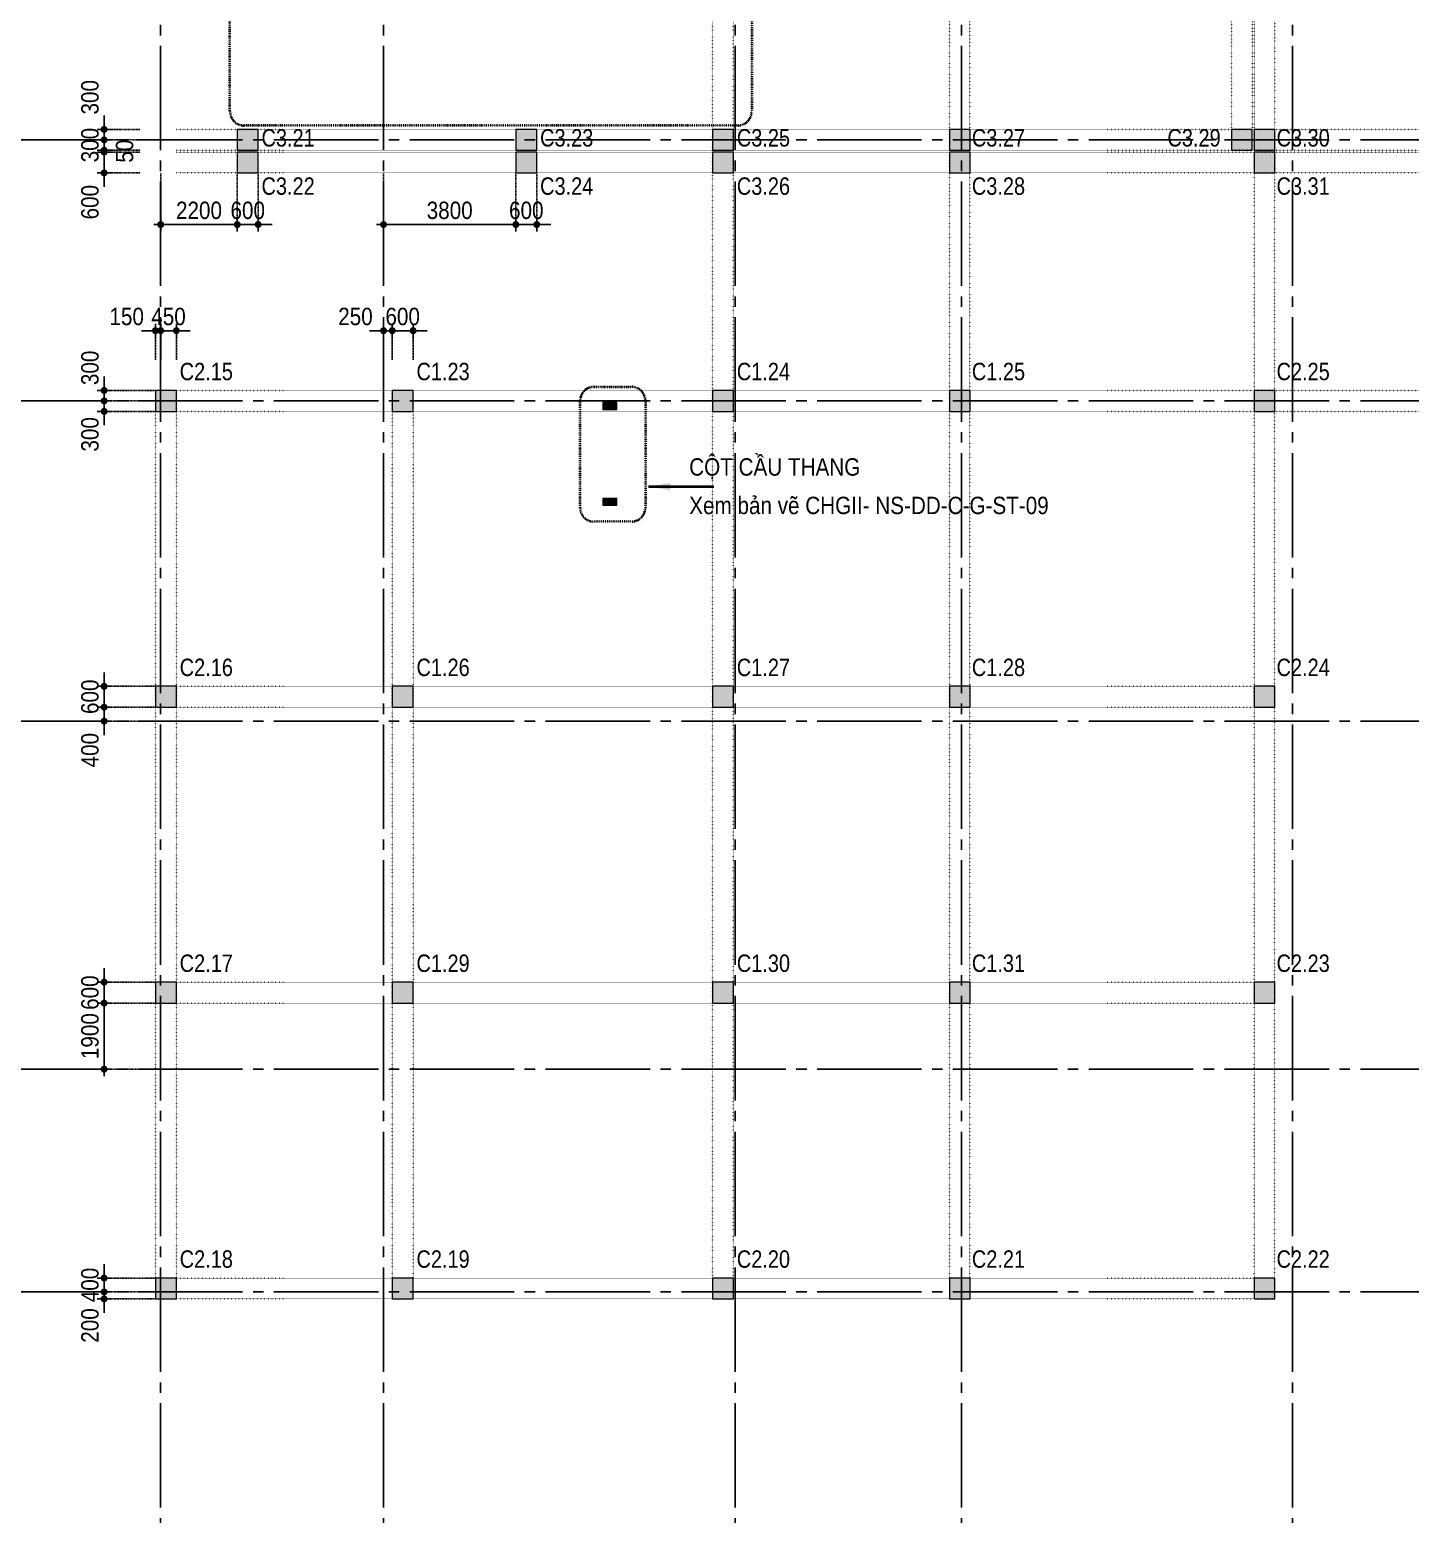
# Model space of a CAD drawing. Header units: millimetres. Extents: x -3973692 to -2843767, y 592734 to 838475.
# Drawn here: x -3714106 to -3674458, y 636043 to 678696 of the extents above; entities that cross this region are included whole.
import ezdxf
from ezdxf.enums import TextEntityAlignment as Align

# ---------------------------------------------------------------- set-up
doc = ezdxf.new("R2010")
doc.units = ezdxf.units.MM
doc.header["$MEASUREMENT"] = 0
doc.header["$PDMODE"] = 3
doc.header["$PDSIZE"] = -20
for name, pattern in [('CHG_XX_Luoi truc$0$MB_Luoi truc$0$Center101', [13, 10, -1, 1, -1]), ('DIVIDE2', [15.875, 6.35, -3.175, 0, -3.175, 0, -3.175]), ('DOT2', [0.125, 0, -0.125]), ('HIDDEN5', [2.8375, 1.25, -1.5875])]:
    doc.linetypes.add(name, pattern=pattern)
doc.layers.get('0').update_dxf_attribs({"lineweight": 9})
doc.layers.get('Defpoints').update_dxf_attribs({"color": 10, "lineweight": 0})
for name, color, linetype, lineweight in [("'S_General_Dim_1", 1, 'Continuous', 18), ("'S_General_Divide_3 Intermediate", 3, 'DIVIDE2', 40), ("'S_General_Text_2_Normal", 2, 'Continuous', 25), ('CHG_XX_Cot_Ham 1$0$Ap0302_PC', 150, 'Continuous', 9), ('CHG_XX_Cot_Ham 1$0$Ap0302_PC @ 1', 150, 'Continuous', 9), ('CHG_XX_Cot_Ham 1$0$Ap0302_PC @ 150 VP1', 150, 'Continuous', 9), ('CHG_XX_Cot_Ham 1$0$Ap0302_PC @ 150 VP2', 150, 'Continuous', 9), ('CHG_XX_Cot_Ham 1$0$Ap0302_PC @ 150 VP3', 150, 'Continuous', 9), ('CHG_XX_Cot_Ham 1$0$Ap0302_PC @ 150 VP4', 150, 'Continuous', 9), ('CHG_XX_Cot_Ham 1$0$Ap0302_PC @ 150 VP5', 150, 'Continuous', 9), ('CHG_XX_Cot_Ham 1$0$Ap0302_PC @ 150 VP6', 150, 'Continuous', 9), ('CHG_XX_Cot_Ham 1$0$Ap0302_PC @ 150 VP7', 150, 'Continuous', 9), ('CHG_XX_Cot_Ham 1$0$Ap0302_PC @ 150 VP8', 150, 'Continuous', 9), ('CHG_XX_Cot_Ham 1$0$Ap0302_PC @ 150 VP9', 150, 'Continuous', 9), ('CHG_XX_Cot_Ham 1$0$Ap0302_PC @ 150 VPModel', 150, 'Continuous', 9), ('CHG_XX_Cot_Ham 1$0$Ap0311_H', 8, 'Continuous', 15), ('CHG_XX_Cot_Ham 1$0$KTV', 47, 'Continuous', 9), ('TEXT', 7, 'Continuous', 15)]:
    doc.layers.add(name, color=color, linetype=linetype, lineweight=lineweight)
for name, color, linetype in [('CHG_XX_Cot_Ham 1$0$mb_cot tang 1-3$0$Concrete Line', 6, 'Continuous'), ('CHG_XX_Luoi truc$0$Grid', 34, 'Continuous'), ('CHG_XX_Luoi truc$0$Grid Line', 251, 'CHG_XX_Luoi truc$0$MB_Luoi truc$0$Center101'), ('dim', 1, 'Continuous')]:
    doc.layers.add(name, color=color, linetype=linetype)
doc.styles.add('arial', font='arial.ttf', dxfattribs={"width": 0.85})
doc.styles.add('CHG_XX_Luoi truc$0$MB_Luoi truc$0$Grid A-F$0$VNI-HelveCB', font='')
doc.styles.add('TTP-HelCon', font='')
doc.styles.get('CHG_XX_Luoi truc$0$MB_Luoi truc$0$Grid A-F$0$VNI-HelveCB').set_extended_font_data('VNI-Helve-Condense', bold=True)
doc.styles.get('TTP-HelCon').set_extended_font_data('VNI-Helve-Condense')
doc.dimstyles.new('200', dxfattribs={"dimscale": 200, "dimtxt": 2.5, "dimasz": 1, "dimexe": 0, "dimexo": 0, "dimgap": 0.75, "dimtad": 1, "dimdec": 0, "dimrnd": 10, "dimzin": 9, "dimdsep": 46, "dimtxsty": 'arial', "dimblk1": 'DIMDOT', "dimblk2": 'DIMDOT', "dimsah": 1, "dimcen": 2, "dimdle": 3, "dimclre": 8, "dimclrt": 2, "dimadec": 0, "dimazin": 0, "dimtfac": 1, "dimtdec": 0, "dimtix": 1, "dimtmove": 2, "dimatfit": 3, "dimldrblk": 'DIMPIJL', "dimfxl": 1, "dimtvp": 1.8, "dimtolj": 1, "dimtzin": 0, "dimarcsym": 0})
doc.dimstyles.new('RHE_50', dxfattribs={"dimscale": 50, "dimtxt": 2.5, "dimasz": 1, "dimexe": 0, "dimexo": 0, "dimgap": 0.75, "dimtad": 1, "dimdec": 0, "dimzin": 9, "dimdsep": 46, "dimtxsty": 'arial', "dimblk1": 'DIMDOT', "dimblk2": 'DIMDOT', "dimsah": 1, "dimcen": 2, "dimdle": 3, "dimclre": 8, "dimclrt": 2, "dimadec": 0, "dimazin": 0, "dimtfac": 1, "dimtdec": 0, "dimtix": 1, "dimtmove": 2, "dimatfit": 3, "dimldrblk": 'DIMPIJL', "dimfxl": 1, "dimtvp": 1.8, "dimtolj": 1, "dimtzin": 0, "dimarcsym": 0})

# ---------------------------------------------------------------- blocks, each defined once
blk = doc.blocks.new('*U2841')
at = {"layer": 'CHG_XX_Luoi truc$0$Grid Line'}
blk.add_line((0, 0), (0, 608), dxfattribs=at)
at = {"layer": 'CHG_XX_Luoi truc$0$Grid', "lineweight": -2, "style": 'CHG_XX_Luoi truc$0$MB_Luoi truc$0$Grid A-F$0$VNI-HelveCB'}
for tag, p in [('GRIDSUB', (0, 617)), ('GRID', (0, -9))]:
    blk.add_attdef(tag, text='', height=5, dxfattribs=at).set_placement(p, align=Align.MIDDLE)
blk = doc.blocks.new('*U2846')
at = {"layer": 'CHG_XX_Luoi truc$0$Grid Line'}
blk.add_line((0, 0), (0, 608), dxfattribs=at)
at = {"layer": 'CHG_XX_Luoi truc$0$Grid', "lineweight": -2, "style": 'CHG_XX_Luoi truc$0$MB_Luoi truc$0$Grid A-F$0$VNI-HelveCB'}
for tag, p in [('GRIDSUB', (0, 617)), ('GRID', (0, -9))]:
    blk.add_attdef(tag, text='', height=5, dxfattribs=at).set_placement(p, align=Align.MIDDLE)
blk = doc.blocks.new('*U2843')
at = {"layer": 'CHG_XX_Luoi truc$0$Grid Line'}
blk.add_line((0, 0), (0, 438), dxfattribs=at)
at = {"layer": 'CHG_XX_Luoi truc$0$Grid', "lineweight": -2, "style": 'CHG_XX_Luoi truc$0$MB_Luoi truc$0$Grid A-F$0$VNI-HelveCB'}
for tag, p in [('GRIDSUB', (0, 447)), ('GRID', (0, -9))]:
    blk.add_attdef(tag, text='', height=5, dxfattribs=at).set_placement(p, align=Align.MIDDLE)
blk = doc.blocks.new('CHG_XX_Luoi truc')
at = {"layer": 'CHG_XX_Luoi truc$0$Grid', "xscale": 300, "yscale": 300, "zscale": 300}
for name, p in [('*U2841', (38150, -12747)), ('*U2841', (44550, -12747)), ('*U2841', (54650, -12747)), ('*U2846', (61150, -12747)), ('*U2841', (70650, -12747))]:
    blk.add_blockref(name, p, dxfattribs=at)
at = {"layer": 'CHG_XX_Luoi truc$0$Grid', "xscale": 300.0000000000013, "yscale": 300.0000000000013, "zscale": 300.0000000000013, "rotation": 90}
for p in [(110703, 65550), (110703, 58050), (110703, 48850), (110703, 38850), (110703, 32450)]:
    blk.add_blockref('*U2843', p, dxfattribs=at)
blk = doc.blocks.new('*U3242')
at = {"layer": 'CHG_XX_Cot_Ham 1$0$Ap0302_PC @ 1'}
h = blk.add_hatch(color=50, dxfattribs=at)
h.dxf.hatch_style = 1
h.paths.add_polyline_path([(-300, -300), (-300, 300), (300, 300), (300, -300)])
at = {"layer": 'CHG_XX_Cot_Ham 1$0$Ap0302_PC @ 150 VP1'}
h = blk.add_hatch(color=50, dxfattribs=at)
h.dxf.hatch_style = 1
h.paths.add_polyline_path([(-300, -300), (-300, 300), (300, 300), (300, -300)])
at = {"layer": 'CHG_XX_Cot_Ham 1$0$Ap0302_PC @ 150 VP2'}
h = blk.add_hatch(color=50, dxfattribs=at)
h.dxf.hatch_style = 1
h.paths.add_polyline_path([(-300, -300), (-300, 300), (300, 300), (300, -300)])
at = {"layer": 'CHG_XX_Cot_Ham 1$0$Ap0302_PC @ 150 VP3'}
h = blk.add_hatch(color=50, dxfattribs=at)
h.dxf.hatch_style = 1
h.paths.add_polyline_path([(-300, -300), (-300, 300), (300, 300), (300, -300)])
at = {"layer": 'CHG_XX_Cot_Ham 1$0$Ap0302_PC @ 150 VP4'}
h = blk.add_hatch(color=50, dxfattribs=at)
h.dxf.hatch_style = 1
h.paths.add_polyline_path([(-300, -300), (-300, 300), (300, 300), (300, -300)])
at = {"layer": 'CHG_XX_Cot_Ham 1$0$Ap0302_PC @ 150 VP5'}
h = blk.add_hatch(color=50, dxfattribs=at)
h.dxf.hatch_style = 1
h.paths.add_polyline_path([(-300, -300), (-300, 300), (300, 300), (300, -300)])
at = {"layer": 'CHG_XX_Cot_Ham 1$0$Ap0302_PC @ 150 VP6'}
h = blk.add_hatch(color=50, dxfattribs=at)
h.dxf.hatch_style = 1
h.paths.add_polyline_path([(-300, -300), (-300, 300), (300, 300), (300, -300)])
at = {"layer": 'CHG_XX_Cot_Ham 1$0$Ap0302_PC @ 150 VP7'}
h = blk.add_hatch(color=50, dxfattribs=at)
h.dxf.hatch_style = 1
h.paths.add_polyline_path([(-300, -300), (-300, 300), (300, 300), (300, -300)])
at = {"layer": 'CHG_XX_Cot_Ham 1$0$Ap0302_PC @ 150 VP8'}
h = blk.add_hatch(color=50, dxfattribs=at)
h.dxf.hatch_style = 1
h.paths.add_polyline_path([(-300, -300), (-300, 300), (300, 300), (300, -300)])
at = {"layer": 'CHG_XX_Cot_Ham 1$0$Ap0302_PC @ 150 VP9'}
h = blk.add_hatch(color=50, dxfattribs=at)
h.dxf.hatch_style = 1
h.paths.add_polyline_path([(-300, -300), (-300, 300), (300, 300), (300, -300)])
at = {"layer": 'CHG_XX_Cot_Ham 1$0$Ap0302_PC @ 150 VPModel'}
h = blk.add_hatch(color=50, dxfattribs=at)
h.dxf.hatch_style = 1
h.paths.add_polyline_path([(-300, -300), (-300, 300), (300, 300), (300, -300)])
blk = doc.blocks.new('CHG_XX_Cot_Ham 1$0$HoBoi_C600x600')
at = {"layer": 'CHG_XX_Cot_Ham 1$0$Ap0302_PC'}
blk.add_lwpolyline([(300, -300), (300, 300), (-300, 300), (-300, -300)], close=True, dxfattribs=at)
blk.add_blockref('*U3242', (0, 0), dxfattribs=at)
blk = doc.blocks.new('CHG_XX_Cot_Ham 1')
at = {"layer": 'CHG_XX_Cot_Ham 1$0$Ap0311_H'}
h = blk.add_hatch(color=256, dxfattribs=at)
h.dxf.hatch_style = 1
h.paths.add_polyline_path([(99639.2, 163400), (-10900, 163400), (-10900, 85450), (-300, 85450), (-300, 84050), (32350, 84050), (32350, -9000), (103575.5, -9000), (106050, -6022), (106050, 158254.3)])
h.paths.add_polyline_path([(99533.7, 163100), (105750, 158110.4), (105750, 90450), (105650, 90450), (105650, 90450), (105750, 90450), (105750, 13850), (105750, 13825.9), (105750, -5913.6), (103434.7, -8700), (93600, -8700), (32650, -8700), (32650, 84350), (0, 84350), (0, 85750), (-10600, 85750), (-10600, 163100), (93600, 163100)], flags=16)
at = {"layer": 'CHG_XX_Cot_Ham 1$0$KTV'}
h = blk.add_hatch(color=256, dxfattribs=at)
h.dxf.hatch_style = 1
h.paths.add_polyline_path([(50848.5, 58000), (50848.5, 57800), (51248.5, 57800), (51248.5, 58000)])
h = blk.add_hatch(color=256, dxfattribs=at)
h.dxf.hatch_style = 1
h.paths.add_polyline_path([(50848.5, 55250), (50848.5, 55050), (51248.5, 55050), (51248.5, 55250)])
for points in [[(50848.5, 58000), (50848.5, 57800), (51248.5, 57800), (51248.5, 58000)], [(50848.5, 55250), (50848.5, 55050), (51248.5, 55050), (51248.5, 55250)]]:
    blk.add_lwpolyline(points, close=True, dxfattribs=at)
at = {"layer": 'CHG_XX_Cot_Ham 1$0$mb_cot tang 1-3$0$Concrete Line'}
for name, p in [('CHG_XX_Luoi truc', (0, 0)), ('CHG_XX_Cot_Ham 1$0$HoBoi_C600x600', (40650, 65550)), ('CHG_XX_Cot_Ham 1$0$HoBoi_C600x600', (48650, 65550)), ('CHG_XX_Cot_Ham 1$0$HoBoi_C600x600', (54300, 65550)), ('CHG_XX_Cot_Ham 1$0$HoBoi_C600x600', (61100, 65550)), ('CHG_XX_Cot_Ham 1$0$HoBoi_C600x600', (69200, 65550)), ('CHG_XX_Cot_Ham 1$0$HoBoi_C600x600', (69850, 65550)), ('CHG_XX_Cot_Ham 1$0$HoBoi_C600x600', (40650, 64900)), ('CHG_XX_Cot_Ham 1$0$HoBoi_C600x600', (48650, 64900)), ('CHG_XX_Cot_Ham 1$0$HoBoi_C600x600', (48650, 64900)), ('CHG_XX_Cot_Ham 1$0$HoBoi_C600x600', (54300, 64900)), ('CHG_XX_Cot_Ham 1$0$HoBoi_C600x600', (54300, 64900)), ('CHG_XX_Cot_Ham 1$0$HoBoi_C600x600', (61100, 64900)), ('CHG_XX_Cot_Ham 1$0$HoBoi_C600x600', (69850, 64900)), ('CHG_XX_Cot_Ham 1$0$HoBoi_C600x600', (38300, 58050)), ('CHG_XX_Cot_Ham 1$0$HoBoi_C600x600', (45100, 58050)), ('CHG_XX_Cot_Ham 1$0$HoBoi_C600x600', (54300, 58050)), ('CHG_XX_Cot_Ham 1$0$HoBoi_C600x600', (61100, 58050)), ('CHG_XX_Cot_Ham 1$0$HoBoi_C600x600', (69850, 58050)), ('CHG_XX_Cot_Ham 1$0$HoBoi_C600x600', (38300, 49550)), ('CHG_XX_Cot_Ham 1$0$HoBoi_C600x600', (45100, 49550)), ('CHG_XX_Cot_Ham 1$0$HoBoi_C600x600', (54300, 49550)), ('CHG_XX_Cot_Ham 1$0$HoBoi_C600x600', (61100, 49550)), ('CHG_XX_Cot_Ham 1$0$HoBoi_C600x600', (69850, 49550)), ('CHG_XX_Cot_Ham 1$0$HoBoi_C600x600', (38300, 41050)), ('CHG_XX_Cot_Ham 1$0$HoBoi_C600x600', (45100, 41050)), ('CHG_XX_Cot_Ham 1$0$HoBoi_C600x600', (54300, 41050)), ('CHG_XX_Cot_Ham 1$0$HoBoi_C600x600', (61100, 41050)), ('CHG_XX_Cot_Ham 1$0$HoBoi_C600x600', (69850, 41050)), ('CHG_XX_Cot_Ham 1$0$HoBoi_C600x600', (38300, 32550)), ('CHG_XX_Cot_Ham 1$0$HoBoi_C600x600', (45100, 32550)), ('CHG_XX_Cot_Ham 1$0$HoBoi_C600x600', (54300, 32550)), ('CHG_XX_Cot_Ham 1$0$HoBoi_C600x600', (61100, 32550)), ('CHG_XX_Cot_Ham 1$0$HoBoi_C600x600', (69850, 32550))]:
    blk.add_blockref(name, p, dxfattribs=at)
blk = doc.blocks.new('PODIUM')
at = {"layer": 'TEXT', "color": 5, "style": 'TTP-HelCon'}
for s, p in [('C3.21', (-36400, -786)), ('C3.23', (-28400, -786)), ('C3.25', (-22750, -786)), ('C3.27', (-16000, -786)), ('C3.29', (-10383, -786)), ('C3.30', (-7250, -786)), ('C3.22', (-36400, -2173)), ('C3.24', (-28400, -2173)), ('C3.26', (-22750, -2173)), ('C3.28', (-16000, -2173)), ('C3.31', (-7250, -2173))]:
    blk.add_text(s, height=500, dxfattribs=at).set_placement(p)
at = {"layer": 'TEXT', "color": 1, "style": 'TTP-HelCon'}
for s, p in [('C2.15', (-38750, -7500)), ('C2.25', (-7250, -7500)), ('C2.16', (-38750, -16000)), ('C2.24', (-7250, -16000)), ('C2.17', (-38750, -24500)), ('C2.23', (-7250, -24500)), ('C2.18', (-38750, -33000)), ('C2.19', (-31950, -33000)), ('C2.20', (-22750, -33000)), ('C2.21', (-16000, -33000)), ('C2.22', (-7250, -33000))]:
    blk.add_text(s, height=500, dxfattribs=at).set_placement(p)
at = {"layer": 'TEXT', "color": 2, "style": 'TTP-HelCon'}
for s, p in [('C1.23', (-31950, -7500)), ('C1.24', (-22750, -7500)), ('C1.25', (-16000, -7500)), ('C1.26', (-31950, -16000)), ('C1.27', (-22750, -16000)), ('C1.28', (-16000, -16000)), ('C1.29', (-31950, -24500)), ('C1.30', (-22750, -24500)), ('C1.31', (-16000, -24500))]:
    blk.add_text(s, height=500, dxfattribs=at).set_placement(p)
blk = doc.blocks.new('DIMDOT')
for p, q in [((1, 0), (-1, 0)), ((0, -1), (0, 1))]:
    blk.add_line(p, q)
at = {"const_width": 0.5}
blk.add_lwpolyline([(-0.25, 0, 1), (0.25, 0, 1)], format="xyb", close=True, dxfattribs=at)
blk = doc.blocks.new('*D2326')
at = {"layer": 'Defpoints', "color": 0, "transparency": 16777216}
for p in [(-3710934, 675831), (-3711969, 675531), (-3710934, 675531)]:
    blk.add_point(p, dxfattribs=at)
at = {"layer": 'dim', "color": 0, "lineweight": -2, "transparency": 16777216}
for p, q in [((-3711969, 676031), (-3711969, 676231)), ((-3711969, 675831), (-3711969, 675531)), ((-3711969, 675331), (-3711969, 675131))]:
    blk.add_line(p, q, dxfattribs=at)
at = {"layer": 'dim', "color": 8, "linetype": 'HIDDEN5', "lineweight": -2, "transparency": 16777216}
for p, q in [((-3710934, 675831), (-3711969, 675831)), ((-3710934, 675531), (-3711969, 675531))]:
    blk.add_line(p, q, dxfattribs=at)
at = {"layer": 'dim', "color": 0, "lineweight": -2, "transparency": 16777216, "xscale": 200, "yscale": 200, "zscale": 200}
for p, rotation in [((-3711969, 675831), 270), ((-3711969, 675531), 90)]:
    blk.add_blockref('DIMDOT', p, dxfattribs=dict(at, rotation=rotation))
at = {"layer": 'dim', "color": 2, "transparency": 16777216, "insert": (-3712374, 676755), "char_height": 500, "attachment_point": 5, "rotation": 90, "style": 'arial'}
blk.add_mtext('\\A1;300', dxfattribs=at)
blk = doc.blocks.new('DIMPIJL')
at = {"linetype": 'ByBlock'}
blk.add_solid([(-2.5, 0.42), (-2.5, -0.42), (0, 0)], dxfattribs=at)
blk = doc.blocks.new('*D2327')
at = {"layer": 'Defpoints', "color": 0, "transparency": 16777216}
for p in [(-3711969, 675231), (-3710934, 675531), (-3710934, 675231)]:
    blk.add_point(p, dxfattribs=at)
at = {"layer": 'dim', "color": 0, "lineweight": -2, "transparency": 16777216}
for p, q in [((-3711969, 675731), (-3711969, 675931)), ((-3711969, 675531), (-3711969, 675231)), ((-3711969, 675031), (-3711969, 674831))]:
    blk.add_line(p, q, dxfattribs=at)
at = {"layer": 'dim', "color": 8, "linetype": 'HIDDEN5', "lineweight": -2, "transparency": 16777216}
for p, q in [((-3710934, 675531), (-3711969, 675531)), ((-3710934, 675231), (-3711969, 675231))]:
    blk.add_line(p, q, dxfattribs=at)
at = {"layer": 'dim', "color": 0, "lineweight": -2, "transparency": 16777216, "xscale": 200, "yscale": 200, "zscale": 200}
for p, rotation in [((-3711969, 675531), 270), ((-3711969, 675231), 90)]:
    blk.add_blockref('DIMDOT', p, dxfattribs=dict(at, rotation=rotation))
at = {"layer": 'dim', "color": 2, "transparency": 16777216, "insert": (-3712374, 675381), "char_height": 500, "attachment_point": 5, "rotation": 90, "style": 'arial'}
blk.add_mtext('\\A1;300', dxfattribs=at)
blk = doc.blocks.new('*D2328')
at = {"layer": 'Defpoints', "color": 0, "transparency": 16777216}
for p in [(-3710934, 675231), (-3711969, 675181), (-3710934, 675181)]:
    blk.add_point(p, dxfattribs=at)
at = {"layer": 'dim', "color": 0, "lineweight": -2, "transparency": 16777216}
for p, q in [((-3711969, 675431), (-3711969, 675631)), ((-3711969, 675231), (-3711969, 675181)), ((-3711969, 674981), (-3711969, 674781))]:
    blk.add_line(p, q, dxfattribs=at)
at = {"layer": 'dim', "color": 8, "linetype": 'HIDDEN5', "lineweight": -2, "transparency": 16777216}
for p, q in [((-3710934, 675231), (-3711969, 675231)), ((-3710934, 675181), (-3711969, 675181))]:
    blk.add_line(p, q, dxfattribs=at)
at = {"layer": 'dim', "color": 0, "lineweight": -2, "transparency": 16777216, "xscale": 200, "yscale": 200, "zscale": 200}
for p, rotation in [((-3711969, 675231), 270), ((-3711969, 675181), 90)]:
    blk.add_blockref('DIMDOT', p, dxfattribs=dict(at, rotation=rotation))
at = {"layer": 'dim', "color": 2, "transparency": 16777216, "insert": (-3711379, 675206), "char_height": 500, "attachment_point": 5, "rotation": 90, "style": 'arial'}
blk.add_mtext('\\A1;50', dxfattribs=at)
blk = doc.blocks.new('*D2329')
at = {"layer": 'Defpoints', "color": 0, "transparency": 16777216}
for p in [(-3710934, 675181), (-3711969, 674581), (-3710934, 674581)]:
    blk.add_point(p, dxfattribs=at)
at = {"layer": 'dim', "color": 0, "lineweight": -2, "transparency": 16777216}
for p, q in [((-3711969, 675381), (-3711969, 675581)), ((-3711969, 675181), (-3711969, 674581)), ((-3711969, 674381), (-3711969, 674181))]:
    blk.add_line(p, q, dxfattribs=at)
at = {"layer": 'dim', "color": 8, "linetype": 'HIDDEN5', "lineweight": -2, "transparency": 16777216}
for p, q in [((-3710934, 675181), (-3711969, 675181)), ((-3710934, 674581), (-3711969, 674581))]:
    blk.add_line(p, q, dxfattribs=at)
at = {"layer": 'dim', "color": 0, "lineweight": -2, "transparency": 16777216, "xscale": 200, "yscale": 200, "zscale": 200}
for p, rotation in [((-3711969, 675181), 270), ((-3711969, 674581), 90)]:
    blk.add_blockref('DIMDOT', p, dxfattribs=dict(at, rotation=rotation))
at = {"layer": 'dim', "color": 2, "transparency": 16777216, "insert": (-3712374, 673741), "char_height": 500, "attachment_point": 5, "rotation": 90, "style": 'arial'}
blk.add_mtext('\\A1;600', dxfattribs=at)
blk = doc.blocks.new('*D2330')
at = {"layer": 'Defpoints', "color": 0, "transparency": 16777216}
for p in [(-3711969, 668031), (-3710495, 668331), (-3710495, 668031)]:
    blk.add_point(p, dxfattribs=at)
at = {"layer": 'dim', "color": 0, "lineweight": -2, "transparency": 16777216}
for p, q in [((-3711969, 668531), (-3711969, 668731)), ((-3711969, 668331), (-3711969, 668031)), ((-3711969, 667831), (-3711969, 667631))]:
    blk.add_line(p, q, dxfattribs=at)
at = {"layer": 'dim', "color": 8, "linetype": 'HIDDEN5', "lineweight": -2, "transparency": 16777216}
for p, q in [((-3710495, 668331), (-3711969, 668331)), ((-3710495, 668031), (-3711969, 668031))]:
    blk.add_line(p, q, dxfattribs=at)
at = {"layer": 'dim', "color": 0, "lineweight": -2, "transparency": 16777216, "xscale": 200, "yscale": 200, "zscale": 200}
for p, rotation in [((-3711969, 668331), 270), ((-3711969, 668031), 90)]:
    blk.add_blockref('DIMDOT', p, dxfattribs=dict(at, rotation=rotation))
at = {"layer": 'dim', "color": 2, "transparency": 16777216, "insert": (-3712374, 668980), "char_height": 500, "attachment_point": 5, "rotation": 90, "style": 'arial'}
blk.add_mtext('\\A1;300', dxfattribs=at)
blk = doc.blocks.new('*D2331')
at = {"layer": 'Defpoints', "color": 0, "transparency": 16777216}
for p in [(-3710495, 668031), (-3711969, 667731), (-3710495, 667731)]:
    blk.add_point(p, dxfattribs=at)
at = {"layer": 'dim', "color": 0, "lineweight": -2, "transparency": 16777216}
for p, q in [((-3711969, 668231), (-3711969, 668431)), ((-3711969, 668031), (-3711969, 667731)), ((-3711969, 667531), (-3711969, 667331))]:
    blk.add_line(p, q, dxfattribs=at)
at = {"layer": 'dim', "color": 8, "linetype": 'HIDDEN5', "lineweight": -2, "transparency": 16777216}
for p, q in [((-3710495, 668031), (-3711969, 668031)), ((-3710495, 667731), (-3711969, 667731))]:
    blk.add_line(p, q, dxfattribs=at)
at = {"layer": 'dim', "color": 0, "lineweight": -2, "transparency": 16777216, "xscale": 200, "yscale": 200, "zscale": 200}
for p, rotation in [((-3711969, 668031), 270), ((-3711969, 667731), 90)]:
    blk.add_blockref('DIMDOT', p, dxfattribs=dict(at, rotation=rotation))
at = {"layer": 'dim', "color": 2, "transparency": 16777216, "insert": (-3712374, 667070), "char_height": 500, "attachment_point": 5, "rotation": 90, "style": 'arial'}
blk.add_mtext('\\A1;300', dxfattribs=at)
blk = doc.blocks.new('*D2332')
at = {"layer": 'Defpoints', "color": 0, "transparency": 16777216}
for p in [(-3710495, 659831), (-3711969, 659231), (-3710495, 659231)]:
    blk.add_point(p, dxfattribs=at)
at = {"layer": 'dim', "color": 0, "lineweight": -2, "transparency": 16777216}
for p, q in [((-3711969, 660031), (-3711969, 660231)), ((-3711969, 659831), (-3711969, 659231)), ((-3711969, 659031), (-3711969, 658831))]:
    blk.add_line(p, q, dxfattribs=at)
at = {"layer": 'dim', "color": 8, "linetype": 'HIDDEN5', "lineweight": -2, "transparency": 16777216}
for p, q in [((-3710495, 659831), (-3711969, 659831)), ((-3710495, 659231), (-3711969, 659231))]:
    blk.add_line(p, q, dxfattribs=at)
at = {"layer": 'dim', "color": 0, "lineweight": -2, "transparency": 16777216, "xscale": 200, "yscale": 200, "zscale": 200}
for p, rotation in [((-3711969, 659831), 270), ((-3711969, 659231), 90)]:
    blk.add_blockref('DIMDOT', p, dxfattribs=dict(at, rotation=rotation))
at = {"layer": 'dim', "color": 2, "transparency": 16777216, "insert": (-3712374, 659531), "char_height": 500, "attachment_point": 5, "rotation": 90, "style": 'arial'}
blk.add_mtext('\\A1;600', dxfattribs=at)
blk = doc.blocks.new('*D2321')
at = {"layer": 'Defpoints', "color": 0, "transparency": 16777216}
for p in [(-3710495, 659231), (-3711969, 658831), (-3710495, 658831)]:
    blk.add_point(p, dxfattribs=at)
at = {"layer": 'dim', "color": 0, "lineweight": -2, "transparency": 16777216}
for p, q in [((-3711969, 659431), (-3711969, 659631)), ((-3711969, 659231), (-3711969, 658831)), ((-3711969, 658631), (-3711969, 658431))]:
    blk.add_line(p, q, dxfattribs=at)
at = {"layer": 'dim', "color": 8, "linetype": 'HIDDEN5', "lineweight": -2, "transparency": 16777216}
for p, q in [((-3710495, 659231), (-3711969, 659231)), ((-3710495, 658831), (-3711969, 658831))]:
    blk.add_line(p, q, dxfattribs=at)
at = {"layer": 'dim', "color": 0, "lineweight": -2, "transparency": 16777216, "xscale": 200, "yscale": 200, "zscale": 200}
for p, rotation in [((-3711969, 659231), 270), ((-3711969, 658831), 90)]:
    blk.add_blockref('DIMDOT', p, dxfattribs=dict(at, rotation=rotation))
at = {"layer": 'dim', "color": 2, "transparency": 16777216, "insert": (-3712374, 657997), "char_height": 500, "attachment_point": 5, "rotation": 90, "style": 'arial'}
blk.add_mtext('\\A1;400', dxfattribs=at)
blk = doc.blocks.new('*D2322')
at = {"layer": 'Defpoints', "color": 0, "transparency": 16777216}
for p in [(-3710495, 651331), (-3711969, 650731), (-3710495, 650731)]:
    blk.add_point(p, dxfattribs=at)
at = {"layer": 'dim', "color": 0, "lineweight": -2, "transparency": 16777216}
for p, q in [((-3711969, 651531), (-3711969, 651731)), ((-3711969, 651331), (-3711969, 650731)), ((-3711969, 650531), (-3711969, 650331))]:
    blk.add_line(p, q, dxfattribs=at)
at = {"layer": 'dim', "color": 8, "linetype": 'HIDDEN5', "lineweight": -2, "transparency": 16777216}
for p, q in [((-3710495, 651331), (-3711969, 651331)), ((-3710495, 650731), (-3711969, 650731))]:
    blk.add_line(p, q, dxfattribs=at)
at = {"layer": 'dim', "color": 0, "lineweight": -2, "transparency": 16777216, "xscale": 200, "yscale": 200, "zscale": 200}
for p, rotation in [((-3711969, 651331), 270), ((-3711969, 650731), 90)]:
    blk.add_blockref('DIMDOT', p, dxfattribs=dict(at, rotation=rotation))
at = {"layer": 'dim', "color": 2, "transparency": 16777216, "insert": (-3712374, 651031), "char_height": 500, "attachment_point": 5, "rotation": 90, "style": 'arial'}
blk.add_mtext('\\A1;600', dxfattribs=at)
blk = doc.blocks.new('*D2323')
at = {"layer": 'Defpoints', "color": 0, "transparency": 16777216}
for p in [(-3710495, 650731), (-3711969, 648831), (-3710594, 648831)]:
    blk.add_point(p, dxfattribs=at)
at = {"layer": 'dim', "color": 8, "linetype": 'HIDDEN5', "lineweight": -2, "transparency": 16777216}
for p, q in [((-3710495, 650731), (-3711969, 650731)), ((-3710594, 648831), (-3711969, 648831))]:
    blk.add_line(p, q, dxfattribs=at)
at = {"layer": 'dim', "color": 0, "lineweight": -2, "transparency": 16777216}
blk.add_line((-3711969, 650531), (-3711969, 649031), dxfattribs=at)
at = {"layer": 'dim', "color": 0, "lineweight": -2, "transparency": 16777216, "xscale": 200, "yscale": 200, "zscale": 200}
for p, rotation in [((-3711969, 650731), 90), ((-3711969, 648831), 270)]:
    blk.add_blockref('DIMDOT', p, dxfattribs=dict(at, rotation=rotation))
at = {"layer": 'dim', "color": 2, "transparency": 16777216, "insert": (-3712374, 649781), "char_height": 500, "attachment_point": 5, "rotation": 90, "style": 'arial'}
blk.add_mtext('\\A1;1900', dxfattribs=at)
blk = doc.blocks.new('*D2324')
at = {"layer": 'Defpoints', "color": 0, "transparency": 16777216}
for p in [(-3710495, 642831), (-3711969, 642431), (-3710495, 642431)]:
    blk.add_point(p, dxfattribs=at)
at = {"layer": 'dim', "color": 0, "lineweight": -2, "transparency": 16777216}
for p, q in [((-3711969, 643031), (-3711969, 643231)), ((-3711969, 642831), (-3711969, 642431)), ((-3711969, 642231), (-3711969, 642031))]:
    blk.add_line(p, q, dxfattribs=at)
at = {"layer": 'dim', "color": 8, "linetype": 'HIDDEN5', "lineweight": -2, "transparency": 16777216}
for p, q in [((-3710495, 642831), (-3711969, 642831)), ((-3710495, 642431), (-3711969, 642431))]:
    blk.add_line(p, q, dxfattribs=at)
at = {"layer": 'dim', "color": 0, "lineweight": -2, "transparency": 16777216, "xscale": 200, "yscale": 200, "zscale": 200}
for p, rotation in [((-3711969, 642831), 270), ((-3711969, 642431), 90)]:
    blk.add_blockref('DIMDOT', p, dxfattribs=dict(at, rotation=rotation))
at = {"layer": 'dim', "color": 2, "transparency": 16777216, "insert": (-3712374, 642631), "char_height": 500, "attachment_point": 5, "rotation": 90, "style": 'arial'}
blk.add_mtext('\\A1;400', dxfattribs=at)
blk = doc.blocks.new('*D2325')
at = {"layer": 'Defpoints', "color": 0, "transparency": 16777216}
for p in [(-3710495, 642431), (-3711969, 642231), (-3710495, 642231)]:
    blk.add_point(p, dxfattribs=at)
at = {"layer": 'dim', "color": 0, "lineweight": -2, "transparency": 16777216}
for p, q in [((-3711969, 642631), (-3711969, 642831)), ((-3711969, 642431), (-3711969, 642231)), ((-3711969, 642031), (-3711969, 641831))]:
    blk.add_line(p, q, dxfattribs=at)
at = {"layer": 'dim', "color": 8, "linetype": 'HIDDEN5', "lineweight": -2, "transparency": 16777216}
for p, q in [((-3710495, 642431), (-3711969, 642431)), ((-3710495, 642231), (-3711969, 642231))]:
    blk.add_line(p, q, dxfattribs=at)
at = {"layer": 'dim', "color": 0, "lineweight": -2, "transparency": 16777216, "xscale": 200, "yscale": 200, "zscale": 200}
for p, rotation in [((-3711969, 642431), 270), ((-3711969, 642231), 90)]:
    blk.add_blockref('DIMDOT', p, dxfattribs=dict(at, rotation=rotation))
at = {"layer": 'dim', "color": 2, "transparency": 16777216, "insert": (-3712374, 641468), "char_height": 500, "attachment_point": 5, "rotation": 90, "style": 'arial'}
blk.add_mtext('\\A1;200', dxfattribs=at)
blk = doc.blocks.new('*D2314')
at = {"layer": 'Defpoints', "color": 0, "transparency": 16777216}
for p in [(-3710345, 670049), (-3710495, 669213), (-3710345, 669213)]:
    blk.add_point(p, dxfattribs=at)
at = {"layer": 'dim', "color": 0, "lineweight": -2, "transparency": 16777216}
for p, q in [((-3710695, 670049), (-3710895, 670049)), ((-3710495, 670049), (-3710345, 670049)), ((-3710145, 670049), (-3709945, 670049))]:
    blk.add_line(p, q, dxfattribs=at)
at = {"layer": 'dim', "color": 8, "linetype": 'HIDDEN5', "lineweight": -2, "transparency": 16777216}
for p, q in [((-3710495, 669213), (-3710495, 670049)), ((-3710345, 669213), (-3710345, 670049))]:
    blk.add_line(p, q, dxfattribs=at)
at = {"layer": 'dim', "color": 0, "lineweight": -2, "transparency": 16777216, "xscale": 200, "yscale": 200, "zscale": 200}
blk.add_blockref('DIMDOT', (-3710495, 670049), dxfattribs=at)
at = {"layer": 'dim', "color": 0, "lineweight": -2, "transparency": 16777216, "xscale": 200, "yscale": 200, "zscale": 200, "rotation": 180}
blk.add_blockref('DIMDOT', (-3710345, 670049), dxfattribs=at)
at = {"layer": 'dim', "color": 2, "transparency": 16777216, "insert": (-3711321, 670454), "char_height": 500, "attachment_point": 5, "style": 'arial'}
blk.add_mtext('\\A1;150', dxfattribs=at)
blk = doc.blocks.new('*D2315')
at = {"layer": 'Defpoints', "color": 0, "transparency": 16777216}
for p in [(-3709895, 670049), (-3710345, 669213), (-3709895, 669213)]:
    blk.add_point(p, dxfattribs=at)
at = {"layer": 'dim', "color": 0, "lineweight": -2, "transparency": 16777216}
for p, q in [((-3710545, 670049), (-3710745, 670049)), ((-3710345, 670049), (-3709895, 670049)), ((-3709695, 670049), (-3709495, 670049))]:
    blk.add_line(p, q, dxfattribs=at)
at = {"layer": 'dim', "color": 8, "linetype": 'HIDDEN5', "lineweight": -2, "transparency": 16777216}
for p, q in [((-3710345, 669213), (-3710345, 670049)), ((-3709895, 669213), (-3709895, 670049))]:
    blk.add_line(p, q, dxfattribs=at)
at = {"layer": 'dim', "color": 0, "lineweight": -2, "transparency": 16777216, "xscale": 200, "yscale": 200, "zscale": 200}
blk.add_blockref('DIMDOT', (-3710345, 670049), dxfattribs=at)
at = {"layer": 'dim', "color": 0, "lineweight": -2, "transparency": 16777216, "xscale": 200, "yscale": 200, "zscale": 200, "rotation": 180}
blk.add_blockref('DIMDOT', (-3709895, 670049), dxfattribs=at)
at = {"layer": 'dim', "color": 2, "transparency": 16777216, "insert": (-3710120, 670454), "char_height": 500, "attachment_point": 5, "style": 'arial'}
blk.add_mtext('\\A1;450', dxfattribs=at)
blk = doc.blocks.new('*D2316')
at = {"layer": 'Defpoints', "color": 0, "transparency": 16777216}
for p in [(-3703695, 670049), (-3703945, 669213), (-3703695, 669213)]:
    blk.add_point(p, dxfattribs=at)
at = {"layer": 'dim', "color": 0, "lineweight": -2, "transparency": 16777216}
for p, q in [((-3704145, 670049), (-3704345, 670049)), ((-3703945, 670049), (-3703695, 670049)), ((-3703495, 670049), (-3703295, 670049))]:
    blk.add_line(p, q, dxfattribs=at)
at = {"layer": 'dim', "color": 8, "linetype": 'HIDDEN5', "lineweight": -2, "transparency": 16777216}
for p, q in [((-3703945, 669213), (-3703945, 670049)), ((-3703695, 669213), (-3703695, 670049))]:
    blk.add_line(p, q, dxfattribs=at)
at = {"layer": 'dim', "color": 0, "lineweight": -2, "transparency": 16777216, "xscale": 200, "yscale": 200, "zscale": 200}
blk.add_blockref('DIMDOT', (-3703945, 670049), dxfattribs=at)
at = {"layer": 'dim', "color": 0, "lineweight": -2, "transparency": 16777216, "xscale": 200, "yscale": 200, "zscale": 200, "rotation": 180}
blk.add_blockref('DIMDOT', (-3703695, 670049), dxfattribs=at)
at = {"layer": 'dim', "color": 2, "transparency": 16777216, "insert": (-3704751, 670454), "char_height": 500, "attachment_point": 5, "style": 'arial'}
blk.add_mtext('\\A1;250', dxfattribs=at)
blk = doc.blocks.new('*D2317')
at = {"layer": 'Defpoints', "color": 0, "transparency": 16777216}
for p in [(-3703095, 670049), (-3703695, 669213), (-3703095, 669213)]:
    blk.add_point(p, dxfattribs=at)
at = {"layer": 'dim', "color": 0, "lineweight": -2, "transparency": 16777216}
for p, q in [((-3703895, 670049), (-3704095, 670049)), ((-3703695, 670049), (-3703095, 670049)), ((-3702895, 670049), (-3702695, 670049))]:
    blk.add_line(p, q, dxfattribs=at)
at = {"layer": 'dim', "color": 8, "linetype": 'HIDDEN5', "lineweight": -2, "transparency": 16777216}
for p, q in [((-3703695, 669213), (-3703695, 670049)), ((-3703095, 669213), (-3703095, 670049))]:
    blk.add_line(p, q, dxfattribs=at)
at = {"layer": 'dim', "color": 0, "lineweight": -2, "transparency": 16777216, "xscale": 200, "yscale": 200, "zscale": 200}
blk.add_blockref('DIMDOT', (-3703695, 670049), dxfattribs=at)
at = {"layer": 'dim', "color": 0, "lineweight": -2, "transparency": 16777216, "xscale": 200, "yscale": 200, "zscale": 200, "rotation": 180}
blk.add_blockref('DIMDOT', (-3703095, 670049), dxfattribs=at)
at = {"layer": 'dim', "color": 2, "transparency": 16777216, "insert": (-3703395, 670454), "char_height": 500, "attachment_point": 5, "style": 'arial'}
blk.add_mtext('\\A1;600', dxfattribs=at)
blk = doc.blocks.new('*D2303')
at = {"layer": 'Defpoints', "color": 0, "transparency": 16777216}
for p in [(-3710345, 674581), (-3708145, 674581), (-3708145, 673098)]:
    blk.add_point(p, dxfattribs=at)
at = {"layer": 'dim', "color": 8, "linetype": 'HIDDEN5', "lineweight": -2, "transparency": 16777216}
for p, q in [((-3710345, 674581), (-3710345, 673098)), ((-3708145, 674581), (-3708145, 673098))]:
    blk.add_line(p, q, dxfattribs=at)
at = {"layer": 'dim', "color": 0, "lineweight": -2, "transparency": 16777216}
blk.add_line((-3710145, 673098), (-3708345, 673098), dxfattribs=at)
at = {"layer": 'dim', "color": 0, "lineweight": -2, "transparency": 16777216, "xscale": 200, "yscale": 200, "zscale": 200, "rotation": 180}
blk.add_blockref('DIMDOT', (-3710345, 673098), dxfattribs=at)
at = {"layer": 'dim', "color": 0, "lineweight": -2, "transparency": 16777216, "xscale": 200, "yscale": 200, "zscale": 200}
blk.add_blockref('DIMDOT', (-3708145, 673098), dxfattribs=at)
at = {"layer": 'dim', "color": 2, "transparency": 16777216, "insert": (-3709245, 673503), "char_height": 500, "attachment_point": 5, "style": 'arial'}
blk.add_mtext('\\A1;2200', dxfattribs=at)
blk = doc.blocks.new('*D2304')
at = {"layer": 'Defpoints', "color": 0, "transparency": 16777216}
for p in [(-3708145, 674581), (-3707545, 674581), (-3707545, 673098)]:
    blk.add_point(p, dxfattribs=at)
at = {"layer": 'dim', "color": 8, "linetype": 'HIDDEN5', "lineweight": -2, "transparency": 16777216}
for p, q in [((-3708145, 674581), (-3708145, 673098)), ((-3707545, 674581), (-3707545, 673098))]:
    blk.add_line(p, q, dxfattribs=at)
at = {"layer": 'dim', "color": 0, "lineweight": -2, "transparency": 16777216}
for p, q in [((-3708345, 673098), (-3708545, 673098)), ((-3708145, 673098), (-3707545, 673098)), ((-3707345, 673098), (-3707145, 673098))]:
    blk.add_line(p, q, dxfattribs=at)
at = {"layer": 'dim', "color": 0, "lineweight": -2, "transparency": 16777216, "xscale": 200, "yscale": 200, "zscale": 200}
blk.add_blockref('DIMDOT', (-3708145, 673098), dxfattribs=at)
at = {"layer": 'dim', "color": 0, "lineweight": -2, "transparency": 16777216, "xscale": 200, "yscale": 200, "zscale": 200, "rotation": 180}
blk.add_blockref('DIMDOT', (-3707545, 673098), dxfattribs=at)
at = {"layer": 'dim', "color": 2, "transparency": 16777216, "insert": (-3707845, 673503), "char_height": 500, "attachment_point": 5, "style": 'arial'}
blk.add_mtext('\\A1;600', dxfattribs=at)
blk = doc.blocks.new('*D2305')
at = {"layer": 'Defpoints', "color": 0, "transparency": 16777216}
for p in [(-3703945, 674581), (-3700145, 674581), (-3700145, 673098)]:
    blk.add_point(p, dxfattribs=at)
at = {"layer": 'dim', "color": 8, "linetype": 'HIDDEN5', "lineweight": -2, "transparency": 16777216}
for p, q in [((-3703945, 674581), (-3703945, 673098)), ((-3700145, 674581), (-3700145, 673098))]:
    blk.add_line(p, q, dxfattribs=at)
at = {"layer": 'dim', "color": 0, "lineweight": -2, "transparency": 16777216}
blk.add_line((-3703745, 673098), (-3700345, 673098), dxfattribs=at)
at = {"layer": 'dim', "color": 0, "lineweight": -2, "transparency": 16777216, "xscale": 200, "yscale": 200, "zscale": 200, "rotation": 180}
blk.add_blockref('DIMDOT', (-3703945, 673098), dxfattribs=at)
at = {"layer": 'dim', "color": 0, "lineweight": -2, "transparency": 16777216, "xscale": 200, "yscale": 200, "zscale": 200}
blk.add_blockref('DIMDOT', (-3700145, 673098), dxfattribs=at)
at = {"layer": 'dim', "color": 2, "transparency": 16777216, "insert": (-3702045, 673503), "char_height": 500, "attachment_point": 5, "style": 'arial'}
blk.add_mtext('\\A1;3800', dxfattribs=at)
blk = doc.blocks.new('*D2306')
at = {"layer": 'Defpoints', "color": 0, "transparency": 16777216}
for p in [(-3700145, 674581), (-3699545, 674581), (-3699545, 673098)]:
    blk.add_point(p, dxfattribs=at)
at = {"layer": 'dim', "color": 8, "linetype": 'HIDDEN5', "lineweight": -2, "transparency": 16777216}
for p, q in [((-3700145, 674581), (-3700145, 673098)), ((-3699545, 674581), (-3699545, 673098))]:
    blk.add_line(p, q, dxfattribs=at)
at = {"layer": 'dim', "color": 0, "lineweight": -2, "transparency": 16777216}
for p, q in [((-3700345, 673098), (-3700545, 673098)), ((-3700145, 673098), (-3699545, 673098)), ((-3699345, 673098), (-3699145, 673098))]:
    blk.add_line(p, q, dxfattribs=at)
at = {"layer": 'dim', "color": 0, "lineweight": -2, "transparency": 16777216, "xscale": 200, "yscale": 200, "zscale": 200}
blk.add_blockref('DIMDOT', (-3700145, 673098), dxfattribs=at)
at = {"layer": 'dim', "color": 0, "lineweight": -2, "transparency": 16777216, "xscale": 200, "yscale": 200, "zscale": 200, "rotation": 180}
blk.add_blockref('DIMDOT', (-3699545, 673098), dxfattribs=at)
at = {"layer": 'dim', "color": 2, "transparency": 16777216, "insert": (-3699845, 673503), "char_height": 500, "attachment_point": 5, "style": 'arial'}
blk.add_mtext('\\A1;600', dxfattribs=at)
blk = doc.blocks.new('CT')
at = {"layer": "'S_General_Divide_3 Intermediate", "ltscale": 0.5}
blk.add_lwpolyline([(51671, 54582), (50595, 54582, -0.414214), (50195, 54982), (50195, 58053, -0.414214), (50595, 58453), (51671, 58453, -0.414214), (52071, 58053), (52071, 54982, -0.414214)], format="xyb", close=True, dxfattribs=at)
at = {"layer": "'S_General_Text_2_Normal", "ltscale": 1500, "style": 'arial', "width": 0.85}
for s, p in [('CỘT CẦU THANG', (53329, 56403)), ('Xem bản vẽ CHGII- NS-DD-C-G-ST-09', (53329, 55297))]:
    blk.add_text(s, height=500, dxfattribs=at).set_placement(p, align=Align.TOP_LEFT)
at = {"layer": "'S_General_Dim_1", "color": 1}
blk.add_leader([(52161, 55588), (54033, 55588)], dimstyle='RHE_50', override={"dimasz": 5}, dxfattribs=at)

msp = doc.modelspace()

# ---------------------------------------------------------------- linework, layer by layer
at = {"layer": "'S_General_Divide_3 Intermediate", "ltscale": 0.5}
msp.add_lwpolyline([(-3693771.9, 675944.3), (-3707954.4, 675944.3, -0.4142136), (-3708354.4, 676344.3), (-3708354.4, 682280.9, -0.4142136), (-3707954.4, 682680.9), (-3693771.9, 682680.9, -0.4142136), (-3693371.9, 682280.9), (-3693371.9, 676344.3, -0.4142136)], format="xyb", close=True, dxfattribs=at)
at = {"layer": 'dim', "linetype": 'DOT2', "ltscale": 10}
for p, q in [((-3687695.2, 742581), (-3687695.2, 642817.3)), ((-3687097.1, 742581), (-3687105.8, 642817.3)), ((-3679595.2, 742581), (-3679595.2, 675831)), ((-3678997.1, 742581), (-3679002.9, 675831)), ((-3678945.2, 742581), (-3678945.2, 642831)), ((-3678347.1, 742580.2), (-3678355.8, 642231)), ((-3694495.2, 733831), (-3694495.2, 642831)), ((-3693905.8, 733831), (-3693905.8, 642817.3)), ((-3709895.2, 675831), (-3649995.2, 675831)), ((-3709895.2, 675231), (-3649995.2, 675231)), ((-3709895.2, 675181), (-3649995.2, 675181)), ((-3709895.2, 674581), (-3649995.2, 674581)), ((-3710495.2, 668331), (-3710495.2, 642831)), ((-3709895.2, 668331), (-3649995.2, 668331)), ((-3709895.2, 668331), (-3709895.2, 642831)), ((-3703695.2, 668331), (-3703695.2, 642831)), ((-3703095.2, 668331), (-3703095.2, 642831)), ((-3709895.2, 667731), (-3649995.2, 667731)), ((-3709895.2, 659831), (-3678354.3, 659831)), ((-3709895.2, 659231), (-3678354.3, 659231)), ((-3709895.2, 651331), (-3678945.2, 651331)), ((-3709895.2, 650731), (-3678945.2, 650731)), ((-3709895.2, 642831), (-3678945.2, 642831)), ((-3709895.2, 642231), (-3678355.8, 642231))]:
    msp.add_line(p, q, dxfattribs=at)

# ---------------------------------------------------------------- block references
at = {"layer": "'S_General_Divide_3 Intermediate"}
for name in ['CHG_XX_Cot_Ham 1', 'CT']:
    msp.add_blockref(name, (-3748495.2, 609981), dxfattribs=at)
at = {"layer": 'TEXT'}
msp.add_blockref('PODIUM', (-3671048.8, 676125.7), dxfattribs=at)

# ---------------------------------------------------------------- dimensions: what is measured, and where the dimension line sits
at = {"layer": 'dim'}
for base, p1, p2, picture, middle in [((-3711968.6, 675531), (-3710934.2, 675831), (-3710934.2, 675531), '*D2326', (-3712374, 676755.5)), ((-3711968.6, 674581), (-3710934.2, 675181), (-3710934.2, 674581), '*D2329', (-3712373.9, 673741.2)), ((-3711968.6, 675181), (-3710934.2, 675231), (-3710934.2, 675181), '*D2328', (-3711379.3, 675206)), ((-3711968.6, 668031), (-3710495.2, 668331), (-3710495.2, 668031), '*D2330', (-3712374, 668980.3)), ((-3711968.6, 667731), (-3710495.2, 668031), (-3710495.2, 667731), '*D2331', (-3712374, 667070.5)), ((-3711968.6, 658831), (-3710495.2, 659231), (-3710495.2, 658831), '*D2321', (-3712373.9, 657997.4)), ((-3711968.6, 642231), (-3710495.2, 642431), (-3710495.2, 642231), '*D2325', (-3712373.9, 641468))]:
    dim = msp.add_linear_dim(base=base, p1=p1, p2=p2, angle=90, dimstyle='200', dxfattribs=at)
    dim.commit()
    dim.dimension.update_dxf_attribs({"geometry": picture, "text_midpoint": middle, "dimtype": 160})
for base, p1, p2, picture, middle in [((-3711968.6, 675231), (-3710934.2, 675531), (-3710934.2, 675231), '*D2327', (-3712374, 675381)), ((-3711968.6, 659231), (-3710495.2, 659831), (-3710495.2, 659231), '*D2332', (-3712373.9, 659531)), ((-3711968.6, 650731), (-3710495.2, 651331), (-3710495.2, 650731), '*D2322', (-3712373.9, 651031)), ((-3711968.6, 648831), (-3710495.2, 650731), (-3710593.8, 648831), '*D2323', (-3712373.9, 649781)), ((-3711968.6, 642431), (-3710495.2, 642831), (-3710495.2, 642431), '*D2324', (-3712373.9, 642631))]:
    dim = msp.add_linear_dim(base=base, p1=p1, p2=p2, angle=90, dimstyle='200', dxfattribs=at)
    dim.commit()
    dim.dimension.update_dxf_attribs({"geometry": picture, "text_midpoint": middle})
for base, p1, p2, picture, middle in [((-3708145.2, 673097.7), (-3710345.2, 674581), (-3708145.2, 674581), '*D2303', (-3709245.2, 673502.9)), ((-3707545.2, 673097.7), (-3708145.2, 674581), (-3707545.2, 674581), '*D2304', (-3707845.2, 673502.9)), ((-3700145.2, 673097.7), (-3703945.2, 674581), (-3700145.2, 674581), '*D2305', (-3702045.2, 673503.1)), ((-3699545.2, 673097.7), (-3700145.2, 674581), (-3699545.2, 674581), '*D2306', (-3699845.2, 673502.9)), ((-3709895.2, 670048.8), (-3710345.2, 669213), (-3709895.2, 669213), '*D2315', (-3710120.2, 670454.1)), ((-3703095.2, 670048.8), (-3703695.2, 669213), (-3703095.2, 669213), '*D2317', (-3703395.2, 670454.1))]:
    dim = msp.add_linear_dim(base=base, p1=p1, p2=p2, dimstyle='200', dxfattribs=at)
    dim.commit()
    dim.dimension.update_dxf_attribs({"geometry": picture, "text_midpoint": middle})
for base, p1, p2, picture, middle in [((-3710345.2, 670048.8), (-3710495.2, 669213), (-3710345.2, 669213), '*D2314', (-3711320.7, 670454.1)), ((-3703695.2, 670048.8), (-3703945.2, 669213), (-3703695.2, 669213), '*D2316', (-3704751, 670454.1))]:
    dim = msp.add_linear_dim(base=base, p1=p1, p2=p2, dimstyle='200', dxfattribs=at)
    dim.commit()
    dim.dimension.update_dxf_attribs({"geometry": picture, "text_midpoint": middle, "dimtype": 160})

doc.saveas('drawing.dxf')
